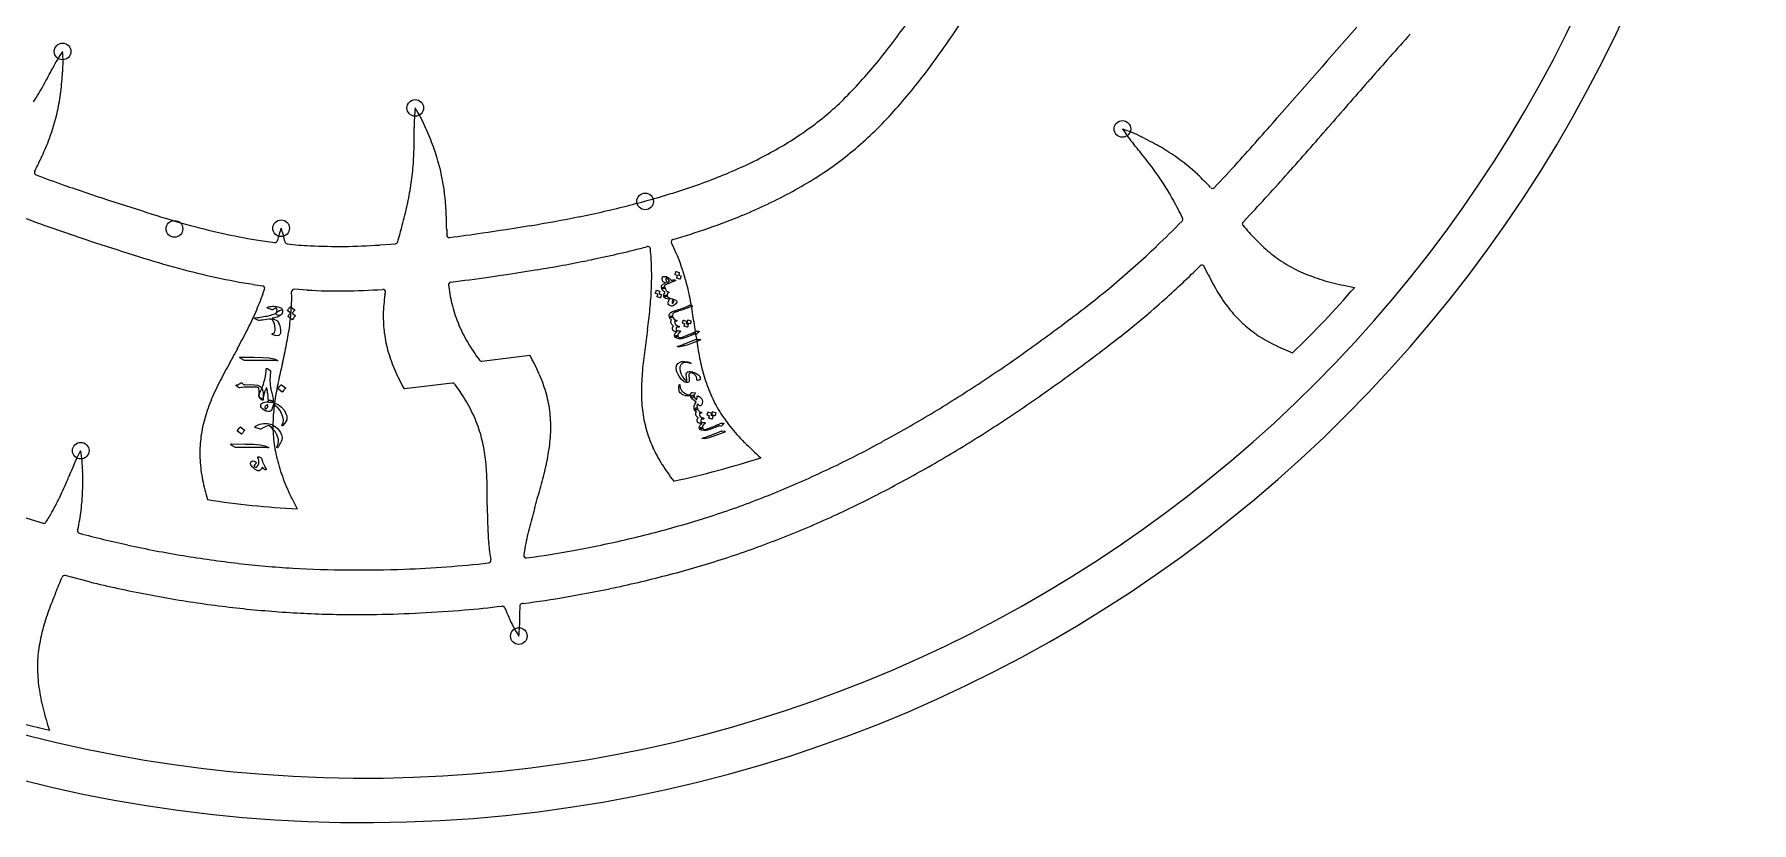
# Model space of a CAD drawing. Header units: millimetres. Extents: x -135 to 135, y -135 to 135.
# Drawn here: x -32.1 to 135, y -135 to -58.3 of the extents above; entities that cross this region are included whole.
import ezdxf

# ---------------------------------------------------------------- set-up
doc = ezdxf.new("R2010")
doc.units = ezdxf.units.MM
for name, color, linetype in [('CUT_INNER', 6, 'Continuous'), ('CUT_OUTER', 1, 'Continuous'), ('ENGRAVE', 7, 'Continuous'), ('TEXT', 5, 'Continuous')]:
    doc.layers.add(name, color=color, linetype=linetype)

msp = doc.modelspace()

# ---------------------------------------------------------------- linework, layer by layer
at = {"layer": 'CUT_INNER'}
for points in [[(86.18, -75.87), (85.51, -76.57)], [(-10.11, -78.36), (-8.72, -78.55)], [(8.02, -77.29), (8.02, -77.82)], [(1.5, -78.8), (3.03, -78.68)], [(82.13, -81.7), (81.74, -80.89)], [(-9.86, -83.54), (-9.71, -83.09)], [(-5.54, -83.19), (-6.8, -83.1)], [(2.01, -83.65), (2.05, -83.41)], [(8.2, -82.7), (8.22, -82.88)], [(95.29, -82.71), (96.37, -82.92), (96.37, -82.92)], [(11.44, -90.09), (16.1, -89.52), (16.11, -89.52)], [(8.56, -92.23), (3.9, -92.8), (3.89, -92.8)], [(9.38, -93.15), (8.8, -92.33)], [(-28.03, -99.66), (-27.6, -98.82), (-27.59, -98.82)], [(38.58, -99.49), (38.58, -99.5)], [(-7.03, -103.5), (-6.53, -104.48), (-6.53, -104.48)], [(-33.67, -105.13), (-31.26, -105.87)], [(-27.88, -106.47), (-27.89, -106.55)], [(15.62, -108.34), (15.52, -108.96)], [(-26.74, -111.57), (-29.11, -110.97)], [(15.46, -113.68), (15.35, -113.69)], [(-30.65, -125.99), (-30.65, -126)]]:
    msp.add_lwpolyline(points, dxfattribs=at)
for centre, radius, start, end in [((0, 0), 130.67, 187.7346, 65.4337), ((-41.6, 8.51), 119.36, 325.385, 328.0285), ((-2.5, -18.49), 67.51, 321.1456, 325.4422), ((2182.92, -1890.56), 2777.15, 138.69882, 138.94144), ((394.24, -321.61), 393.54, 138.0047, 138.8522), ((-18.47, -67.48), 13.23, 145.3756, 153.5623), ((-41.88, -61), 12.57, 355.6138, 4.7263), ((-2.48, -18.52), 71.8, 321.1586, 325.3997), ((-105.83, -21.77), 85.37, 330.9377, 332.196), ((15.89, -33.34), 43.86, 314.8658, 321.1787), ((-60, -47.18), 32.97, 327.557, 330.8394), ((-55.9, -60.46), 26.59, 352.5969, 356.7638), ((2199.46, -1899.16), 2790.94, 138.85069, 138.97119), ((-51.49, -61.04), 22.15, 347.6986, 352.6096), ((25.17, -42.67), 30.71, 306.4349, 314.8737), ((6.97, -25.75), 59.9, 318.3504, 320.8803), ((-49.61, -61.43), 20.23, 339.6896, 347.6326), ((18.09, -67.02), 13.23, 173.2751, 181.4618), ((-5.63, -72.25), 12.57, 23.5133, 32.6258), ((14.88, -32.4), 49.58, 314.9879, 318.0111), ((-169.18, 159.74), 343.12, 317.7918, 318.7623), ((-53.45, -59.98), 24.33, 335.2469, 339.6341), ((-80.5, -67.5), 85.37, 358.8372, 0.0955), ((-18.27, -78.33), 26.59, 20.4964, 24.6633), ((23.17, -39.58), 34.38, 298.435, 306.05), ((20.56, -37.69), 41.82, 311.0688, 314.6191), ((84.89, -60.35), 13.23, 212.7696, 220.9563), ((69.91, -79.48), 12.57, 63.0078, 72.1202), ((64.02, -92.21), 26.59, 59.9909, 64.1577), ((-327.14, 299.41), 558.31, 318.3662, 318.9717), ((-63.04, -55.6), 34.87, 332.6409, 335.3021), ((-28.11, -68.51), 32.97, 355.4565, 358.7389), ((-14.1, -76.78), 22.15, 15.5981, 20.5091), ((17.87, -29.84), 45.47, 292.4488, 298.4652), ((24.57, -41.92), 36, 306.5789, 310.6759), ((9.11, -123.43), 85.37, 38.3317, 39.59), ((66.25, -88.36), 22.15, 55.0925, 60.0035), ((-31.84, -71.74), 0.25, 153.2041, 249.1017), ((-22.4, -68.92), 27.25, 351.355, 355.3844), ((-12.26, -76.24), 20.23, 7.5891, 15.5321), ((25.22, -42.59), 35.08, 302.1576, 306.3704), ((50.18, -90.89), 32.97, 34.951, 38.2334), ((67.33, -86.77), 20.23, 47.0835, 55.0265), ((2.14, 3.54), 111.29, 316.39, 318.1021), ((-96.71, 94.56), 249.99, 317.0194, 318.3683), ((-2.19, 5.32), 82.82, 248.9531, 250.9522), ((37.84, 117.6), 202.02, 250.6135, 251.9387), ((-25.1, -68.48), 29.98, 347.5598, 351.2948), ((12.27, -16.34), 60.09, 287.7757, 292.4735), ((22.25, -37.99), 40.55, 298.5983, 302.261), ((54.73, -87.66), 27.4, 28.8333, 34.8732), ((65.23, -89.02), 23.3, 42.6975, 47.076), ((82.54, -73.05), 0.25, 223.7421, 316.4956), ((105.56, 325.42), 420.59, 251.9456, 252.5371), ((-38.61, -65.47), 43.82, 344.9111, 347.5177), ((-16.33, -76.76), 24.33, 3.1464, 7.5336), ((0.47, 25.38), 103.47, 281.4039, 284.1722), ((6.5, 1.56), 78.89, 284.1586, 287.7953), ((16.89, -27.63), 52.22, 292.466, 295.4509), ((19.65, -33.32), 45.89, 295.3945, 298.6543), ((48.61, -91.02), 34.38, 25.5527, 28.8116), ((2.3, 17.75), 100.36, 248.8359, 250.8146), ((8.28, 15.45), 95.72, 252.403, 254.7426), ((-32.17, -77.59), 40.19, 0.4362, 3.1003), ((-6.48, 59.75), 138.53, 279.3886, 281.4116), ((12.23, -16.21), 64.55, 286.0186, 292.4207), ((22.39, -20.64), 79.92, 313.1666, 315.6818), ((79.4, -76.3), 0.25, 315.4329, 26.3575), ((85.7, -76.74), 0.25, 136.4964, 221.2732), ((37.73, 117.29), 206.02, 250.6058, 251.9352), ((1.35, -9.94), 69.4, 254.7466, 257.7071), ((-1.62, -23.51), 55.51, 257.7204, 261.1991), ((-8.69, -78.3), 0.25, 262.1583, 346.4803), ((0.11, -80.28), 8.77, 159.2778, 167.3781), ((-16.26, -80.26), 8.73, 11.6598, 20.6841), ((-7.47, -78.44), 0.25, 192.7986, 264.0462), ((3.01, -78.43), 0.25, 274.5065, 344.215), ((-100.67, -48.77), 108.09, 344.037, 344.9284), ((8.27, -77.82), 0.25, 180.3223, 277.6083), ((-32.55, 231.51), 312.26, 277.5178, 278.1079), ((-16.82, 122.24), 201.86, 278.0625, 279.3899), ((30.11, -78.5), 0.25, 106.8783, 207.3438), ((106.82, -58.76), 27.99, 220.4088, 224.0667), ((99.24, -66.11), 17.44, 224.0563, 230.1857), ((105.79, 326.15), 425.69, 251.9432, 252.5358), ((8.3, 15.51), 100.11, 252.4076, 254.725), ((-3.68, -44.9), 34.01, 263.5609, 267.3333), ((-2.51, -27.25), 51.69, 266.9469, 270.604), ((-2.63, -17.59), 61.35, 270.6227, 273.8561), ((0.43, 25.57), 107.99, 281.3931, 284.1515), ((20.51, -54.16), 25.77, 284.1852, 285.8014), ((27.59, -79.2), 0.25, 5.9778, 105.062), ((9.34, -81.12), 18.6, 2.8864, 6.0253), ((0.57, -81.83), 27.4, 357.3996, 3.4395), ((18.9, -84.33), 12.39, 22.6953, 27.4686), ((11.79, -87.64), 20.23, 15.6499, 23.5929), ((12.97, -11.49), 93.05, 310.1514, 313.5442), ((96.92, -68.86), 13.84, 230.2643, 238.0538), ((1.39, -9.77), 73.9, 254.7282, 257.6753), ((-16.85, 122.47), 206.43, 278.0617, 279.3854), ((-6.51, 59.91), 143.03, 279.3846, 281.4002), ((16.63, -15.46), 91.98, 311.7652, 314.7152), ((81.52, -81), 0.25, 25.566, 134.1657), ((103.08, -71.41), 23.34, 206.1443, 210.9463), ((96.81, -69), 13.66, 238.1567, 246.2743), ((97.89, -66.48), 16.39, 246.3516, 253.44), ((-1.6, -23.4), 59.94, 257.6881, 261.1542), ((-6.47, -54.66), 28.31, 261.1558, 263.0169), ((-35.95, -74.25), 27.7, 336.4056, 340.4071), ((-9.94, -83.01), 0.25, 341.4182, 82.1583), ((-22.3, -83.93), 15.24, 356.8294, 2.1609), ((-6.82, -83.35), 0.25, 85.9542, 181.2666), ((-2.51, -27.33), 55.94, 266.8918, 270.5573), ((-2.62, -17.7), 65.57, 270.5753, 273.8613), ((1.81, -83.37), 0.25, 350.266, 93.7672), ((8.45, -82.67), 0.25, 97.6084, 186.0721), ((23.2, -80.95), 15.1, 187.3415, 194.4856), ((-38.76, 276.24), 361.75, 277.493, 278.0807), ((-6.74, -81.48), 34.72, 354.1108, 357.3699), ((7.84, -88.72), 24.33, 11.2072, 15.5944), ((4.45, -0.38), 107.04, 306.8779, 309.8026), ((96.21, -75.53), 15.33, 210.9652, 218.0796), ((28.15, -24.22), 90, 313.7013, 319.2895), ((99.96, -59.47), 23.71, 253.4708, 258.6402), ((-28.65, -83.71), 21.59, 352.2472, 357.1892), ((17.17, -85.92), 15.33, 171.4707, 178.5851), ((21.55, -81.36), 13.4, 194.5837, 202.7204), ((-35.5, -78.47), 63.64, 352.2686, 354.0771), ((-7.73, -91.78), 40.19, 8.497, 11.1611), ((20.61, -20.29), 85.73, 308.1005, 311.9268), ((93.79, -77.4), 12.27, 218.1531, 226.8715), ((-42.37, -71.41), 34.72, 333.095, 336.3541), ((-36.52, -82.61), 29.54, 348.5747, 352.1923), ((14.12, -85.83), 12.27, 178.6586, 187.3771), ((22.66, -80.86), 14.62, 202.8162, 210.5664), ((-278.47, -132.07), 313.91, 8.1262, 8.4685), ((-34.62, 50.11), 170.87, 305.3587, 307.1975), ((93.58, -77.59), 11.99, 226.9857, 235.9278), ((-68.15, -58.29), 63.64, 331.2528, 333.0613), ((-74.88, -74.81), 68.69, 346.9768, 348.538), ((13.84, -85.84), 11.99, 187.4913, 196.4333), ((26.31, -78.7), 18.86, 210.5889, 216.7652), ((966.66, -214.91), 947.77, 172.24572, 172.36781), ((78.33, -81.13), 46.51, 188.1145, 190.424), ((-40.46, 57.93), 184.96, 306.2956, 308.0362), ((94.93, -75.55), 14.44, 236.0234, 243.6276), ((98.21, -68.91), 21.84, 243.6641, 248.8657), ((818.43, -545.06), 947.77, 151.22992, 151.35201), ((16.18, -85.13), 14.44, 196.529, 204.1331), ((11.4, -89.84), 0.25, 215.2383, 276.9848), ((-2.93, -100.23), 21.84, 24.1534, 29.3549), ((75.18, -95.47), 48.32, 172.3493, 174.7214), ((53.81, -85.63), 21.58, 190.4369, 195.3926), ((-24.26, 35.51), 152.97, 303.3133, 305.3599), ((29.08, -113.85), 48.32, 151.3335, 153.7056), ((101.08, -115.56), 111.93, 166.9558, 167.9168), ((22.92, -82.09), 21.84, 204.1697, 209.3712), ((3.82, -97.19), 14.44, 16.5127, 24.1168), ((50.31, -93.18), 23.34, 174.7107, 179.5127), ((47.55, -87.34), 15.08, 195.4478, 202.5481), ((-29.17, 42.56), 165.89, 304.3543, 306.2968), ((6.68, -102.79), 23.34, 153.6949, 158.4969), ((20.27, -98.26), 29.29, 167.9155, 171.5748), ((8.59, -92.48), 0.25, 35.222, 97.0011), ((-4.22, -102.3), 16.39, 26.8408, 33.9293), ((6.16, -96.47), 11.99, 7.4749, 16.417), ((42.29, -93.1), 15.33, 179.5315, 186.6459), ((45.98, -87.97), 13.4, 202.6445, 210.7812), ((-15.63, 22.37), 137.25, 301.0456, 303.3145), ((-0.77, -99.85), 15.33, 158.5157, 165.6301), ((8.55, -96.51), 17.44, 171.6069, 177.7362), ((-1.79, -101.05), 13.66, 18.646, 26.7635), ((5.88, -96.49), 12.27, 358.6423, 7.3608), ((39.26, -93.44), 12.27, 186.7194, 195.4379), ((47.02, -87.32), 14.62, 210.877, 218.6272), ((-8.51, 10.54), 123.44, 298.5408, 301.0467), ((-19.7, 28.7), 149.11, 302.1966, 304.3554), ((-3.73, -99.07), 12.27, 165.7036, 174.4221), ((4.95, -96.35), 13.84, 177.8149, 185.6043), ((-1.97, -101.09), 13.84, 10.7536, 18.543), ((2.82, -96.4), 15.33, 351.4544, 358.5688), ((38.98, -93.49), 11.99, 195.5521, 204.4941), ((50.61, -84.43), 19.24, 218.6807, 224.8851), ((-4.01, -99.02), 11.99, 174.5363, 183.4783), ((4.77, -96.34), 13.66, 185.7073, 193.8248), ((-5.51, -101.73), 17.44, 4.5456, 10.6749), ((41.19, -92.46), 14.44, 204.5898, 212.1939), ((58.94, -76.13), 30.99, 224.8964, 228.9284), ((-2.74, -0.08), 111.36, 295.7847, 298.5418), ((-11.86, 16.24), 134.39, 299.8085, 302.1978), ((107.38, -158.26), 147.55, 156.5964, 157.3267), ((-39.97, -101), 12.57, 0.8769, 9.9893), ((-1.57, -98.85), 14.44, 183.574, 191.1781), ((7.42, -95.67), 16.39, 193.9021, 200.9906), ((-5.1, -95.2), 23.34, 346.6335, 351.4356), ((47.45, -88.5), 21.84, 212.2305, 217.432), ((10.98, -13.83), 90, 282.2677, 287.8558), ((-69.07, -84.39), 43.74, 334.6671, 337.1305), ((-53.98, -101.74), 26.59, 357.86, 2.0268), ((5.69, -97.4), 21.84, 191.2147, 196.4162), ((14.24, -93.04), 23.71, 201.0213, 206.1907), ((-17.33, -102.66), 29.29, 0.8542, 4.5135), ((-29.4, -89.43), 48.32, 344.2722, 346.6443), ((1.82, -9.53), 100.86, 292.7653, 295.7855), ((-5.43, 5.02), 121.45, 297.1764, 299.8095), ((-55.45, -90.79), 28.7, 330.7927, 334.5884), ((-49.54, -101.91), 22.15, 352.9616, 357.8726), ((-1.57, -14.62), 90, 261.2519, 266.84), ((-99.96, -103.89), 111.93, 359.8945, 0.8555), ((-895.26, 154.09), 947.77, 344.16861, 344.2907), ((5.31, -17.83), 91.86, 289.4739, 292.7656), ((-0.28, -5.01), 110.18, 294.2863, 297.1773), ((-44.91, -96.88), 16.53, 327.484, 331.3988), ((-47.47, -102.15), 20.07, 347.5698, 352.9169), ((80.66, -104.2), 68.69, 179.9155, 181.4767), ((77.79, -121.81), 63.64, 164.1915, 166), ((5.67, -18.54), 91.07, 286.0898, 289.4078), ((-31.19, -105.63), 0.25, 253.0152, 327.7206), ((-27.65, -106.61), 0.25, 166.2791, 255.7163), ((-1.48, -8), 102.27, 255.135, 257.8527), ((41.53, -105.19), 29.54, 181.5133, 185.131), ((49.73, -114.79), 34.72, 166.0337, 169.2928), ((1.86, -5.65), 104.51, 283.1887, 286.1355), ((3.72, -13.89), 100.44, 291.1274, 294.2868), ((0.84, 1.86), 112.41, 257.7552, 260.5474), ((30.86, -106.19), 18.83, 185.0048, 189.9419), ((2.61, -12.91), 97.24, 277.7925, 280.5175), ((0.3, 0.98), 111.32, 280.3835, 283.1935), ((6.68, -21.53), 92.24, 287.6992, 291.1265), ((-0.19, -4.41), 106.05, 260.5427, 263.4615), ((-0.97, -11.1), 99.32, 263.4685, 266.5414), ((-0.58, -4.35), 106.07, 266.5483, 269.4659), ((-0.64, 5.71), 116.14, 272.2474, 276.2948), ((12.07, -109.48), 0.25, 275.6353, 8.8992), ((15.76, -109), 0.25, 170.3407, 278.3386), ((2.95, -9.59), 104.75, 284.6198, 287.6548), ((-284.61, -6.75), 275.72, 337.4171, 337.7594), ((-29.17, -111.21), 0.25, 75.7164, 157.6859), ((1.31, 4.12), 119.04, 256.3753, 259.124), ((-0.51, 2), 112.42, 269.4612, 272.2528), ((0.97, -2.03), 112.56, 281.7555, 284.6247), ((12.91, -130.5), 46.51, 157.4173, 159.7268), ((0.34, -0.95), 113.88, 259.1197, 261.9664), ((-0.41, 4.7), 119.44, 277.639, 281.7459), ((-10.47, -121.85), 21.58, 159.7397, 164.6954), ((-0.68, -8.27), 106.49, 261.9616, 264.9629), ((-0.77, -8.34), 106.41, 265.0036, 268.0087), ((-0.5, -0.94), 113.82, 268.004, 270.8535), ((-0.58, 4.78), 119.53, 270.852, 274.9644), ((3.39, -34.95), 79.61, 274.5902, 277.2231), ((13.43, -114.18), 0.25, 21.5225, 96.9848), ((27.92, -108.52), 15.3, 201.3265, 205.4158), ((25.62, -110.08), 12.57, 203.497, 212.6095), ((1.9, -115.3), 13.23, 353.2588, 1.4455), ((61.96, -114.69), 46.84, 179.0802, 180.3385), ((15.38, -113.94), 0.25, 96.987, 179.135), ((-16.73, -120.13), 15.08, 164.7506, 171.8509), ((-18.4, -119.86), 13.4, 171.9473, 180.084), ((-17.18, -119.84), 14.62, 180.1798, 187.9299), ((-12.6, -119.18), 19.24, 187.9834, 194.1879), ((-10.64, -38.25), 90, 251.5704, 257.1586), ((-1.21, -116.3), 30.99, 194.1991, 198.2312)]:
    msp.add_arc(centre, radius, start, end, dxfattribs=at)
at = {"layer": 'CUT_OUTER'}
msp.add_arc((0, 0), 135, 187.7347, 79.805, dxfattribs=at)
at = {"layer": 'ENGRAVE'}
for centre in [(-29.35, -59.97), (4.96, -65.47), (73.77, -67.51), (27.33, -74.56), (-18.47, -77.23), (-8.09, -77.17), (-27.59, -98.81), (15.04, -116.85)]:
    msp.add_circle(centre, 0.81, dxfattribs=at)
at = {"layer": 'TEXT'}
for points in [[(30.28, -82.22), (30.3, -82.23), (30.31, -82.25), (30.3, -82.26), (30.27, -82.28), (30.25, -82.29), (30.22, -82.3), (30.18, -82.31), (30.14, -82.33), (30.09, -82.35), (30.03, -82.38), (29.97, -82.4), (29.89, -82.43), (29.82, -82.46), (29.75, -82.49), (29.69, -82.51), (29.64, -82.53), (29.6, -82.55), (29.57, -82.57), (29.54, -82.58), (29.52, -82.58), (29.41, -82.63), (29.32, -82.68), (29.26, -82.73), (29.23, -82.78), (29.22, -82.81), (29.22, -82.85), (29.23, -82.89), (29.24, -82.93), (29.24, -82.96), (29.24, -82.98), (29.22, -83), (29.19, -83.02), (29.16, -83.03), (29.12, -83.04), (29.08, -83.05), (29.04, -83.05), (29.01, -83.04), (28.98, -83.04), (28.96, -83.03), (28.95, -83.01), (28.92, -82.93), (28.92, -82.85), (28.93, -82.78), (28.97, -82.72), (29.02, -82.66), (29.1, -82.6), (29.2, -82.54), (29.32, -82.49), (29.23, -82.46), (29.16, -82.43), (29.1, -82.39), (29.06, -82.35), (29.04, -82.32), (29.02, -82.27), (29.01, -82.22), (29, -82.15), (29, -82.09), (29, -82.03), (29.01, -81.98), (29.02, -81.94), (29.04, -81.91), (29.06, -81.88), (29.09, -81.86), (29.12, -81.86), (29.16, -81.85), (29.21, -81.86), (29.26, -81.86), (29.32, -81.87), (29.37, -81.88), (29.42, -81.9), (29.46, -81.91), (29.48, -81.92), (29.59, -81.99), (29.69, -82.07), (29.79, -82.16), (29.89, -82.25), (29.95, -82.23), (30, -82.21), (30.05, -82.2), (30.08, -82.19), (30.12, -82.18), (30.14, -82.18), (30.17, -82.18), (30.2, -82.19)], [(30.8, -81.8), (30.8, -81.8), (30.8, -81.81), (30.81, -81.82), (30.81, -81.83), (30.81, -81.86), (30.8, -81.9), (30.79, -81.93), (30.79, -81.96), (30.78, -82), (30.77, -82.03), (30.75, -82.06), (30.74, -82.09), (30.73, -82.1), (30.73, -82.11), (30.72, -82.11), (30.71, -82.11), (30.42, -82.02), (30.41, -82.01), (30.41, -82.01), (30.41, -82), (30.42, -81.98), (30.42, -81.97), (30.42, -81.96), (30.43, -81.94), (30.44, -81.92), (30.45, -81.89), (30.46, -81.85), (30.47, -81.81), (30.48, -81.77), (30.25, -81.69), (30.25, -81.69), (30.24, -81.68), (30.24, -81.67), (30.25, -81.66), (30.25, -81.65), (30.26, -81.63), (30.26, -81.61), (30.27, -81.58), (30.29, -81.54), (30.3, -81.5), (30.31, -81.45), (30.33, -81.39), (30.33, -81.38), (30.34, -81.38), (30.34, -81.38), (30.35, -81.38), (30.63, -81.48), (30.64, -81.48), (30.64, -81.49), (30.64, -81.49), (30.64, -81.5), (30.64, -81.53), (30.64, -81.56), (30.64, -81.59), (30.63, -81.62), (30.62, -81.65), (30.61, -81.68), (30.6, -81.7), (30.59, -81.73)], [(28.89, -83.62), (28.89, -83.62), (28.89, -83.63), (28.9, -83.64), (28.9, -83.64), (28.9, -83.68), (28.89, -83.72), (28.88, -83.75), (28.88, -83.78), (28.87, -83.82), (28.86, -83.85), (28.84, -83.88), (28.83, -83.91), (28.82, -83.92), (28.81, -83.92), (28.81, -83.93), (28.8, -83.93), (28.51, -83.83), (28.5, -83.83), (28.5, -83.82), (28.5, -83.82), (28.5, -83.8), (28.51, -83.79), (28.51, -83.78), (28.52, -83.76), (28.53, -83.74), (28.54, -83.71), (28.55, -83.67), (28.56, -83.63), (28.57, -83.59), (28.34, -83.51), (28.33, -83.51), (28.33, -83.5), (28.33, -83.49), (28.34, -83.48), (28.34, -83.47), (28.35, -83.45), (28.35, -83.43), (28.36, -83.4), (28.38, -83.36), (28.39, -83.32), (28.4, -83.27), (28.42, -83.21), (28.42, -83.2), (28.43, -83.2), (28.43, -83.2), (28.44, -83.2), (28.72, -83.3), (28.73, -83.3), (28.73, -83.31), (28.73, -83.31), (28.73, -83.32), (28.73, -83.35), (28.73, -83.38), (28.73, -83.41), (28.72, -83.44), (28.71, -83.47), (28.7, -83.5), (28.69, -83.52), (28.68, -83.55)], [(29.46, -83.73), (29.46, -83.76), (29.45, -83.78), (29.45, -83.8), (29.44, -83.81), (29.42, -83.81), (29.41, -83.82), (29.38, -83.82), (29.36, -83.83), (29.28, -83.84), (29.22, -83.84), (29.18, -83.83), (29.16, -83.81), (29.15, -83.72), (29.16, -83.62), (29.2, -83.52), (29.27, -83.4), (29.16, -83.34), (29.08, -83.26), (29, -83.15), (28.95, -83.01), (28.95, -83), (28.95, -82.98), (28.96, -82.97), (28.98, -82.96), (29.12, -82.89), (29.13, -82.89), (29.15, -82.88), (29.17, -82.88), (29.19, -82.89), (29.21, -82.89), (29.22, -82.9), (29.23, -82.92), (29.24, -82.93), (29.31, -83.09), (29.39, -83.22), (29.48, -83.31), (29.59, -83.36), (29.6, -83.37), (29.61, -83.37), (29.62, -83.39), (29.63, -83.4), (29.63, -83.41), (29.63, -83.42), (29.62, -83.43), (29.61, -83.44), (29.59, -83.44), (29.58, -83.44), (29.58, -83.45), (29.57, -83.45), (29.52, -83.53), (29.48, -83.6), (29.46, -83.67), (29.46, -83.73)], [(29.69, -82.33), (29.62, -82.22), (29.54, -82.13), (29.46, -82.07), (29.37, -82.02), (29.36, -82.02), (29.35, -82.02), (29.35, -82.03), (29.34, -82.04), (29.34, -82.08), (29.34, -82.12), (29.34, -82.16), (29.35, -82.2), (29.36, -82.25), (29.37, -82.3), (29.39, -82.35), (29.42, -82.4), (29.42, -82.41), (29.43, -82.41), (29.44, -82.42), (29.45, -82.43), (29.48, -82.42), (29.51, -82.41), (29.53, -82.4), (29.56, -82.39), (29.59, -82.37), (29.63, -82.36), (29.66, -82.35), (29.69, -82.33)], [(-10.55, -85.88), (-10.4, -85.86), (-10.26, -85.84), (-10.11, -85.82), (-9.96, -85.8), (-9.81, -85.77), (-9.65, -85.74), (-9.49, -85.71), (-9.32, -85.68), (-9.02, -85.61), (-8.8, -85.54), (-8.65, -85.48), (-8.56, -85.41), (-8.51, -85.35), (-8.45, -85.29), (-8.36, -85.24), (-8.26, -85.18), (-8.13, -85.13), (-8.04, -85.12), (-7.98, -85.16), (-7.96, -85.23), (-8, -85.47), (-8.18, -85.66), (-8.49, -85.81), (-8.93, -85.92), (-8.94, -85.92), (-8.94, -85.93), (-8.95, -85.93), (-8.95, -85.94), (-8.95, -85.95), (-8.94, -85.95), (-8.94, -85.96), (-8.93, -85.96), (-8.87, -85.99), (-8.8, -86.01), (-8.72, -86.04), (-8.64, -86.07), (-8.57, -86.11), (-8.51, -86.14), (-8.46, -86.18), (-8.43, -86.21), (-8.34, -86.34), (-8.27, -86.49), (-8.21, -86.66), (-8.17, -86.86), (-8.14, -87.07), (-8.14, -87.24), (-8.16, -87.39), (-8.21, -87.51), (-8.3, -87.6), (-8.46, -87.63), (-8.68, -87.6), (-8.95, -87.5), (-8.96, -87.5), (-8.96, -87.49), (-8.97, -87.48), (-8.97, -87.46), (-8.96, -87.45), (-8.96, -87.44), (-8.95, -87.43), (-8.94, -87.42), (-8.87, -87.41), (-8.82, -87.38), (-8.78, -87.36), (-8.75, -87.33), (-8.7, -87.23), (-8.67, -87.09), (-8.68, -86.91), (-8.7, -86.69), (-8.75, -86.45), (-8.82, -86.26), (-8.9, -86.12), (-8.99, -86.04), (-9.09, -86.01), (-9.27, -86.02), (-9.52, -86.04), (-9.86, -86.1), (-10.03, -86.12), (-10.17, -86.13), (-10.27, -86.13), (-10.35, -86.11), (-10.62, -85.98), (-10.65, -85.97), (-10.67, -85.95), (-10.68, -85.94), (-10.69, -85.93), (-10.68, -85.91), (-10.65, -85.9), (-10.61, -85.89), (-10.55, -85.88)], [(-8.72, -84.98), (-8.77, -85.01), (-8.82, -85.03), (-8.86, -85.06), (-8.9, -85.08), (-8.92, -85.1), (-8.95, -85.11), (-8.99, -85.1), (-9.03, -85.09), (-9.42, -84.94), (-9.45, -84.92), (-9.46, -84.9), (-9.44, -84.88), (-9.4, -84.85), (-9.31, -84.82), (-9.2, -84.79), (-9.07, -84.77), (-8.93, -84.76), (-8.8, -84.76), (-8.66, -84.77), (-8.54, -84.78), (-8.41, -84.81), (-8.3, -84.84), (-8.21, -84.87), (-8.13, -84.91), (-8.07, -84.96), (-8.02, -85.01), (-7.99, -85.07), (-7.97, -85.16), (-7.96, -85.25), (-7.96, -85.35), (-7.99, -85.44), (-8.03, -85.52), (-8.09, -85.59), (-8.17, -85.65), (-8.25, -85.67), (-8.34, -85.66), (-8.44, -85.63), (-8.51, -85.58), (-8.56, -85.53), (-8.57, -85.47), (-8.56, -85.41), (-8.51, -85.26), (-8.49, -85.14), (-8.51, -85.03), (-8.56, -84.93), (-8.57, -84.93), (-8.61, -84.94), (-8.65, -84.95), (-8.72, -84.98)], [(-7.45, -85.21), (-7.46, -85.2), (-7.46, -85.19), (-7.46, -85.18), (-7.46, -85.17), (-7.43, -85.12), (-7.41, -85.07), (-7.38, -85.02), (-7.35, -84.98), (-7.32, -84.93), (-7.28, -84.89), (-7.24, -84.85), (-7.2, -84.81), (-7.19, -84.8), (-7.18, -84.8), (-7.17, -84.8), (-7.15, -84.81), (-6.78, -85.11), (-6.77, -85.12), (-6.77, -85.13), (-6.78, -85.14), (-6.79, -85.16), (-6.8, -85.17), (-6.82, -85.18), (-6.84, -85.21), (-6.86, -85.24), (-6.89, -85.28), (-6.93, -85.32), (-6.96, -85.38), (-7.01, -85.44), (-6.72, -85.67), (-6.71, -85.68), (-6.71, -85.7), (-6.71, -85.71), (-6.73, -85.73), (-6.74, -85.74), (-6.76, -85.76), (-6.78, -85.79), (-6.81, -85.83), (-6.85, -85.88), (-6.89, -85.93), (-6.94, -86), (-7, -86.07), (-7.01, -86.08), (-7.02, -86.08), (-7.03, -86.08), (-7.03, -86.08), (-7.39, -85.77), (-7.4, -85.77), (-7.4, -85.76), (-7.4, -85.75), (-7.4, -85.73), (-7.38, -85.69), (-7.36, -85.65), (-7.34, -85.61), (-7.31, -85.57), (-7.28, -85.53), (-7.25, -85.5), (-7.22, -85.46), (-7.19, -85.43)], [(30.41, -84.3), (30.4, -84.41), (30.32, -84.52), (30.17, -84.64), (29.95, -84.75), (29.93, -84.76), (29.92, -84.76), (29.9, -84.76), (29.89, -84.75), (29.62, -84.63), (29.6, -84.63), (29.59, -84.61), (29.58, -84.6), (29.58, -84.58), (29.58, -84.44), (29.61, -84.31), (29.64, -84.19), (29.69, -84.07), (29.48, -84.04), (29.32, -83.99), (29.22, -83.91), (29.16, -83.81), (29.16, -83.8), (29.17, -83.78), (29.19, -83.77), (29.22, -83.75), (29.29, -83.71), (29.34, -83.68), (29.39, -83.68), (29.43, -83.69), (29.44, -83.69), (29.45, -83.71), (29.45, -83.72), (29.46, -83.73), (29.49, -83.8), (29.54, -83.87), (29.62, -83.92), (29.72, -83.97), (29.77, -83.99), (29.86, -84.02), (29.98, -84.05), (30.14, -84.09), (30.24, -84.12), (30.32, -84.17), (30.38, -84.23), (30.41, -84.3)], [(31.94, -84.71), (31.95, -84.71), (31.96, -84.71), (31.96, -84.72), (31.96, -84.72), (31.96, -84.73), (31.95, -84.74), (31.93, -84.76), (31.9, -84.77), (31.66, -84.86), (31.44, -84.95), (31.24, -85.02), (31.05, -85.08), (30.89, -85.13), (30.75, -85.18), (30.62, -85.22), (30.51, -85.26), (30.42, -85.29), (30.34, -85.31), (30.28, -85.33), (30.24, -85.35), (30.11, -85.41), (30.03, -85.5), (29.99, -85.62), (30, -85.76), (30, -85.8), (29.99, -85.83), (29.95, -85.85), (29.9, -85.86), (29.82, -85.87), (29.76, -85.87), (29.72, -85.86), (29.71, -85.84), (29.68, -85.64), (29.72, -85.48), (29.82, -85.36), (29.98, -85.27), (30.07, -85.25), (30.15, -85.22), (30.23, -85.19), (30.32, -85.16), (30.4, -85.14), (30.48, -85.11), (30.57, -85.08), (30.65, -85.06), (30.81, -85.01), (30.96, -84.96), (31.08, -84.91), (31.19, -84.87), (31.3, -84.82), (31.41, -84.77), (31.53, -84.72), (31.65, -84.66), (31.68, -84.65), (31.7, -84.64), (31.72, -84.64), (31.74, -84.65)], [(30.03, -84.15), (29.99, -84.22), (29.97, -84.3), (29.96, -84.39), (29.95, -84.48), (30.02, -84.46), (30.07, -84.43), (30.1, -84.39), (30.12, -84.34), (30.12, -84.28), (30.1, -84.23), (30.07, -84.19), (30.03, -84.15)], [(30.35, -86.12), (30.37, -86.12), (30.39, -86.13), (30.4, -86.14), (30.41, -86.15), (30.42, -86.16), (30.42, -86.18), (30.42, -86.19), (30.41, -86.2), (30.4, -86.21), (30.38, -86.22), (30.36, -86.22), (30.33, -86.22), (30.32, -86.21), (30.31, -86.21), (30.29, -86.21), (30.28, -86.21), (30.26, -86.2), (30.25, -86.2), (30.23, -86.2), (30.22, -86.19), (30.22, -86.39), (30.28, -86.54), (30.4, -86.64), (30.58, -86.69), (30.6, -86.7), (30.62, -86.7), (30.63, -86.71), (30.64, -86.72), (30.65, -86.73), (30.65, -86.74), (30.65, -86.76), (30.64, -86.77), (30.63, -86.78), (30.62, -86.79), (30.6, -86.79), (30.58, -86.79), (30.52, -86.79), (30.48, -86.79), (30.44, -86.79), (30.42, -86.8), (30.39, -86.82), (30.36, -86.85), (30.35, -86.89), (30.35, -86.95), (30.36, -87), (30.37, -87.05), (30.4, -87.08), (30.43, -87.11), (30.47, -87.12), (30.54, -87.14), (30.62, -87.14), (30.72, -87.14), (30.74, -87.14), (30.75, -87.15), (30.75, -87.16), (30.76, -87.17), (30.76, -87.19), (30.76, -87.2), (30.76, -87.22), (30.75, -87.23), (30.63, -87.33), (30.55, -87.43), (30.51, -87.53), (30.51, -87.63), (30.5, -87.65), (30.49, -87.67), (30.46, -87.69), (30.43, -87.71), (30.39, -87.73), (30.35, -87.74), (30.32, -87.74), (30.29, -87.74), (30.26, -87.74), (30.23, -87.73), (30.22, -87.72), (30.21, -87.71), (30.2, -87.58), (30.23, -87.45), (30.31, -87.34), (30.43, -87.23), (30.44, -87.22), (30.44, -87.22), (30.43, -87.21), (30.42, -87.21), (30.32, -87.21), (30.24, -87.2), (30.17, -87.19), (30.12, -87.17), (30.08, -87.15), (30.05, -87.13), (30.03, -87.1), (30.01, -87.06), (29.99, -86.95), (30, -86.85), (30.03, -86.75), (30.09, -86.67), (30.01, -86.62), (29.94, -86.55), (29.89, -86.48), (29.86, -86.39), (29.84, -86.3), (29.84, -86.22), (29.87, -86.15), (29.91, -86.08), (29.84, -86.03), (29.78, -85.97), (29.73, -85.91), (29.71, -85.84), (29.71, -85.81), (29.75, -85.78), (29.81, -85.74), (29.91, -85.71), (29.94, -85.7), (29.96, -85.71), (29.99, -85.73), (30, -85.76), (30.07, -85.9), (30.15, -86.01), (30.24, -86.08), (30.35, -86.12)], [(31.5, -86.49), (31.51, -86.49), (31.51, -86.5), (31.51, -86.5), (31.51, -86.51), (31.51, -86.55), (31.51, -86.58), (31.5, -86.62), (31.49, -86.65), (31.48, -86.68), (31.47, -86.72), (31.46, -86.75), (31.44, -86.78), (31.44, -86.79), (31.43, -86.79), (31.42, -86.79), (31.41, -86.79), (31.12, -86.7), (31.12, -86.7), (31.12, -86.69), (31.12, -86.68), (31.12, -86.67), (31.12, -86.66), (31.13, -86.65), (31.13, -86.63), (31.14, -86.61), (31.15, -86.59), (31.16, -86.55), (31.17, -86.52), (31.18, -86.48), (30.96, -86.41), (30.96, -86.41), (30.96, -86.4), (30.96, -86.39), (30.96, -86.38), (30.97, -86.37), (30.97, -86.35), (30.98, -86.33), (30.99, -86.3), (31, -86.26), (31.01, -86.22), (31.03, -86.17), (31.04, -86.11), (31.05, -86.11), (31.05, -86.1), (31.06, -86.1), (31.06, -86.1), (31.34, -86.2), (31.35, -86.2), (31.35, -86.21), (31.35, -86.22), (31.36, -86.22), (31.35, -86.25), (31.35, -86.27), (31.35, -86.3), (31.34, -86.33), (31.34, -86.35), (31.33, -86.37), (31.32, -86.4), (31.31, -86.42)], [(31.78, -86.17), (31.79, -86.17), (31.79, -86.18), (31.79, -86.19), (31.79, -86.19), (31.79, -86.23), (31.79, -86.26), (31.78, -86.3), (31.77, -86.33), (31.76, -86.37), (31.75, -86.4), (31.74, -86.43), (31.72, -86.46), (31.72, -86.47), (31.71, -86.48), (31.7, -86.48), (31.7, -86.48), (31.4, -86.39), (31.4, -86.38), (31.39, -86.38), (31.4, -86.37), (31.4, -86.35), (31.41, -86.34), (31.41, -86.33), (31.42, -86.3), (31.43, -86.27), (31.44, -86.24), (31.45, -86.19), (31.47, -86.14), (31.48, -86.08), (31.49, -86.08), (31.49, -86.07), (31.5, -86.07), (31.5, -86.07)], [(32.39, -87.17), (32.45, -87.18), (32.5, -87.19), (32.53, -87.19), (32.55, -87.19), (32.57, -87.2), (32.58, -87.2), (32.59, -87.21), (32.59, -87.22), (32.59, -87.23), (32.59, -87.24), (32.58, -87.25), (32.57, -87.26), (32.51, -87.31), (32.45, -87.36), (32.4, -87.41), (32.37, -87.47), (32.35, -87.49), (32.34, -87.49), (32.32, -87.49), (32.29, -87.49), (32.17, -87.44), (32.12, -87.46), (32.08, -87.48), (32.04, -87.49), (32, -87.51), (31.96, -87.53), (31.92, -87.54), (31.88, -87.56), (31.84, -87.57), (31.48, -87.72), (31.2, -87.82), (31, -87.89), (30.87, -87.92), (30.62, -87.92), (30.43, -87.88), (30.29, -87.81), (30.21, -87.7), (30.21, -87.7), (30.21, -87.7), (30.21, -87.7), (30.21, -87.69), (30.22, -87.67), (30.26, -87.64), (30.32, -87.62), (30.41, -87.6), (30.45, -87.59), (30.47, -87.59), (30.49, -87.61), (30.5, -87.63), (30.54, -87.7), (30.59, -87.77), (30.65, -87.81), (30.72, -87.84), (30.79, -87.81), (30.86, -87.79), (30.95, -87.76), (31.04, -87.72), (31.15, -87.68), (31.26, -87.64), (31.38, -87.59), (31.5, -87.54), (31.63, -87.49), (31.74, -87.44), (31.84, -87.4), (31.93, -87.36), (32, -87.33), (32.07, -87.3), (32.11, -87.28), (32.15, -87.27), (32.33, -87.19), (32.35, -87.18), (32.36, -87.18), (32.38, -87.17), (32.39, -87.17)], [(32.64, -87.98), (32.71, -87.99), (32.74, -88.01), (32.73, -88.04), (32.67, -88.07), (31.89, -88.36), (31.41, -88.54), (31.02, -88.65), (30.71, -88.71), (30.5, -88.7), (30.48, -88.69), (30.47, -88.69), (30.47, -88.68), (30.47, -88.67), (30.48, -88.66), (30.49, -88.65), (30.51, -88.65), (30.52, -88.64), (30.67, -88.6), (30.82, -88.56), (30.97, -88.5), (31.13, -88.43), (31.18, -88.42), (31.29, -88.37), (31.48, -88.3), (31.74, -88.2), (32.31, -87.97), (32.34, -87.96), (32.37, -87.95), (32.4, -87.95), (32.43, -87.95)], [(-12.01, -89.85), (-12.11, -89.79), (-12.14, -89.74), (-12.11, -89.71), (-12.01, -89.7), (-10.7, -89.72), (-9.89, -89.73), (-9.25, -89.78), (-8.77, -89.87), (-8.47, -90), (-8.44, -90.02), (-8.43, -90.04), (-8.43, -90.05), (-8.44, -90.06), (-8.46, -90.07), (-8.48, -90.07), (-8.51, -90.07), (-8.53, -90.07), (-8.77, -90.05), (-9.01, -90.03), (-9.27, -90.03), (-9.55, -90.03), (-9.62, -90.03), (-9.81, -90.03), (-10.13, -90.03), (-10.57, -90.04), (-11.54, -90.05), (-11.59, -90.05), (-11.64, -90.04), (-11.68, -90.03), (-11.72, -90.01)], [(32.35, -91.9), (32.36, -91.78), (32.33, -91.66), (32.26, -91.54), (32.15, -91.42), (32.07, -91.34), (31.97, -91.29), (31.87, -91.25), (31.75, -91.23), (31.73, -91.23), (31.71, -91.24), (31.69, -91.25), (31.67, -91.26), (31.61, -91.33), (31.58, -91.43), (31.58, -91.57), (31.61, -91.73), (31.63, -91.89), (31.63, -92.01), (31.61, -92.09), (31.56, -92.14), (31.44, -92.17), (31.32, -92.18), (31.22, -92.15), (31.12, -92.1), (30.88, -91.9), (30.69, -91.67), (30.54, -91.41), (30.42, -91.13), (30.36, -90.81), (30.39, -90.54), (30.52, -90.34), (30.74, -90.19), (30.87, -90.15), (31.02, -90.13), (31.19, -90.13), (31.38, -90.16), (31.43, -90.17), (31.48, -90.18), (31.53, -90.19), (31.58, -90.21), (31.63, -90.22), (31.68, -90.24), (31.72, -90.25), (31.77, -90.27), (31.79, -90.29), (31.8, -90.3), (31.8, -90.31), (31.79, -90.32), (31.77, -90.33), (31.76, -90.34), (31.74, -90.34), (31.73, -90.34), (31.47, -90.26), (31.26, -90.23), (31.07, -90.26), (30.93, -90.33), (30.79, -90.47), (30.72, -90.64), (30.7, -90.84), (30.74, -91.08), (30.85, -91.37), (30.98, -91.62), (31.14, -91.83), (31.34, -92.01), (31.35, -92.01), (31.36, -92.02), (31.37, -92.01), (31.38, -92), (31.39, -91.95), (31.39, -91.86), (31.37, -91.75), (31.35, -91.61), (31.33, -91.46), (31.33, -91.34), (31.36, -91.25), (31.41, -91.19), (31.48, -91.15), (31.56, -91.13), (31.65, -91.11), (31.74, -91.11), (31.93, -91.14), (32.11, -91.2), (32.29, -91.29), (32.46, -91.41), (32.51, -91.45), (32.54, -91.48), (32.58, -91.51), (32.61, -91.55), (32.63, -91.58), (32.65, -91.61), (32.67, -91.64), (32.68, -91.68), (32.7, -91.8), (32.67, -91.89), (32.58, -91.95), (32.43, -91.97), (32.39, -91.96), (32.36, -91.95), (32.35, -91.93), (32.35, -91.9)], [(-10.09, -93.02), (-10.03, -92.9), (-9.97, -92.77), (-9.91, -92.64), (-9.86, -92.5), (-9.81, -92.35), (-9.77, -92.2), (-9.73, -92.05), (-9.69, -91.89), (-9.62, -91.59), (-9.57, -91.31), (-9.54, -91.08), (-9.53, -90.87), (-9.53, -90.85), (-9.52, -90.83), (-9.51, -90.82), (-9.49, -90.81), (-9.47, -90.81), (-9.45, -90.81), (-9.43, -90.81), (-9.41, -90.82), (-9.15, -91.01), (-9.13, -91.03), (-9.12, -91.05), (-9.11, -91.08), (-9.12, -91.11), (-9.17, -91.53), (-9.18, -91.94), (-9.16, -92.33), (-9.11, -92.71), (-9.11, -92.73), (-9.1, -92.77), (-9.09, -92.82), (-9.07, -92.89), (-9.05, -92.97), (-9.03, -93.07), (-9, -93.18), (-8.97, -93.31), (-8.91, -93.56), (-8.87, -93.76), (-8.85, -93.92), (-8.85, -94.05), (-8.87, -94.08), (-8.9, -94.1), (-8.96, -94.12), (-9.04, -94.13), (-9.17, -94.13), (-9.26, -94.11), (-9.32, -94.06), (-9.33, -93.99), (-9.33, -93.89), (-9.34, -93.73), (-9.36, -93.53), (-9.4, -93.29), (-9.41, -93.17), (-9.43, -93.06), (-9.44, -92.97), (-9.45, -92.89), (-9.46, -92.83), (-9.47, -92.78), (-9.48, -92.75), (-9.48, -92.74), (-9.48, -92.73), (-9.48, -92.73), (-9.48, -92.73), (-9.49, -92.72), (-9.49, -92.72), (-9.49, -92.72), (-9.49, -92.71), (-9.49, -92.71), (-9.49, -92.69), (-9.5, -92.69), (-9.51, -92.69), (-9.52, -92.7), (-9.55, -92.76), (-9.59, -92.82), (-9.62, -92.89), (-9.64, -92.95), (-9.67, -93.02), (-9.7, -93.1), (-9.72, -93.18), (-9.74, -93.26), (-9.76, -93.34), (-9.78, -93.42), (-9.8, -93.5), (-9.81, -93.58), (-9.83, -93.65), (-9.83, -93.73), (-9.84, -93.8), (-9.84, -93.87), (-9.85, -93.89), (-9.86, -93.9), (-9.87, -93.91), (-9.89, -93.91), (-9.91, -93.89), (-9.94, -93.88), (-9.97, -93.86), (-9.99, -93.85), (-10.02, -93.83), (-10.04, -93.81), (-10.07, -93.78), (-10.1, -93.76), (-10.15, -93.71), (-10.18, -93.66), (-10.21, -93.61), (-10.22, -93.56), (-10.22, -93.45), (-10.2, -93.32), (-10.16, -93.18), (-10.09, -93.02)], [(-10.44, -92.63), (-10.59, -92.63), (-10.75, -92.63), (-10.92, -92.63), (-11.1, -92.63), (-11.29, -92.63), (-11.49, -92.63), (-11.69, -92.64), (-11.91, -92.65), (-12.13, -92.69), (-12.16, -92.69), (-12.19, -92.68), (-12.21, -92.67), (-12.24, -92.66), (-12.25, -92.65), (-12.26, -92.64), (-12.28, -92.62), (-12.31, -92.6), (-12.33, -92.58), (-12.37, -92.56), (-12.4, -92.53), (-12.44, -92.5), (-12.45, -92.49), (-12.46, -92.48), (-12.47, -92.46), (-12.47, -92.45), (-12.46, -92.44), (-12.46, -92.43), (-12.44, -92.42), (-12.42, -92.42), (-12.31, -92.39), (-12.21, -92.35), (-12.1, -92.29), (-12, -92.22), (-11.97, -92.21), (-11.94, -92.2), (-11.92, -92.21), (-11.89, -92.23), (-11.75, -92.36), (-11.73, -92.37), (-11.71, -92.38), (-11.68, -92.38), (-11.64, -92.39), (-11.11, -92.38), (-10.69, -92.4), (-10.38, -92.45), (-10.17, -92.52), (-10.01, -92.66), (-9.9, -92.88), (-9.84, -93.19), (-9.84, -93.58), (-9.86, -93.73), (-9.91, -93.79), (-9.99, -93.78), (-10.11, -93.69), (-10.12, -93.68), (-10.13, -93.67), (-10.15, -93.65), (-10.16, -93.64), (-10.17, -93.62), (-10.19, -93.61), (-10.2, -93.6), (-10.21, -93.59), (-10.24, -93.56), (-10.25, -93.52), (-10.26, -93.49), (-10.26, -93.44), (-10.24, -93.25), (-10.24, -93.08), (-10.24, -92.93), (-10.25, -92.81), (-10.27, -92.74), (-10.31, -92.68), (-10.36, -92.65), (-10.44, -92.63)], [(-8.36, -92.82), (-8.37, -92.81), (-8.37, -92.8), (-8.37, -92.79), (-8.37, -92.78), (-8.31, -92.68), (-8.25, -92.58), (-8.18, -92.5), (-8.1, -92.42), (-8.09, -92.41), (-8.08, -92.41), (-8.07, -92.41), (-8.06, -92.42), (-7.68, -92.71), (-7.67, -92.72), (-7.67, -92.73), (-7.68, -92.75), (-7.69, -92.76), (-7.71, -92.78), (-7.72, -92.8), (-7.75, -92.83), (-7.78, -92.87), (-7.82, -92.92), (-7.86, -92.97), (-7.91, -93.04), (-7.97, -93.11), (-7.97, -93.12), (-7.98, -93.13), (-7.99, -93.13), (-8, -93.12)], [(31.89, -93.16), (32.18, -93.19), (32.21, -93.19), (32.22, -93.2), (32.22, -93.21), (32.22, -93.23), (32.18, -93.27), (32.15, -93.3), (32.12, -93.34), (32.1, -93.37), (32.09, -93.4), (32.08, -93.44), (32.08, -93.47), (32.09, -93.51), (32.09, -93.54), (32.07, -93.57), (32.03, -93.6), (31.96, -93.62), (31.9, -93.64), (31.85, -93.63), (31.81, -93.62), (31.79, -93.59), (31.78, -93.56), (31.78, -93.53), (31.77, -93.51), (31.76, -93.48), (31.76, -93.47), (31.76, -93.47), (31.75, -93.47), (31.74, -93.47), (31.58, -93.49), (31.42, -93.49), (31.25, -93.46), (31.08, -93.4), (30.93, -93.33), (30.82, -93.25), (30.73, -93.17), (30.68, -93.09), (30.65, -93), (30.63, -92.92), (30.61, -92.84), (30.61, -92.78), (30.61, -92.74), (30.61, -92.7), (30.61, -92.66), (30.61, -92.62), (30.62, -92.57), (30.63, -92.53), (30.63, -92.48), (30.64, -92.42), (30.65, -92.41), (30.65, -92.4), (30.66, -92.39), (30.66, -92.39), (30.67, -92.38), (30.68, -92.38), (30.69, -92.38), (30.69, -92.39), (30.7, -92.39), (30.7, -92.4), (30.71, -92.41), (30.71, -92.42), (30.71, -92.53), (30.73, -92.63), (30.75, -92.72), (30.79, -92.8), (30.83, -92.87), (30.88, -92.95), (30.94, -93.02), (31.01, -93.08), (31.08, -93.14), (31.16, -93.2), (31.24, -93.26), (31.34, -93.31), (31.42, -93.34), (31.5, -93.37), (31.57, -93.38), (31.64, -93.38), (31.69, -93.36), (31.73, -93.33), (31.78, -93.27), (31.83, -93.19), (31.84, -93.17), (31.86, -93.16), (31.87, -93.16), (31.89, -93.16)], [(32.41, -94.7), (32.42, -94.75), (32.4, -94.79), (32.37, -94.82), (32.32, -94.83), (32.24, -94.84), (32.18, -94.83), (32.14, -94.81), (32.11, -94.78), (32.09, -94.63), (32.11, -94.46), (32.17, -94.28), (32.29, -94.09), (32.09, -93.93), (31.94, -93.8), (31.84, -93.68), (31.79, -93.58), (31.79, -93.55), (31.81, -93.51), (31.84, -93.48), (31.89, -93.45), (31.96, -93.42), (32.02, -93.42), (32.06, -93.45), (32.09, -93.5), (32.1, -93.55), (32.13, -93.6), (32.15, -93.65), (32.18, -93.69), (32.21, -93.73), (32.25, -93.78), (32.28, -93.82), (32.33, -93.85), (32.36, -93.78), (32.38, -93.71), (32.38, -93.62), (32.38, -93.52), (32.38, -93.51), (32.38, -93.5), (32.39, -93.5), (32.41, -93.49), (32.46, -93.5), (32.53, -93.51), (32.6, -93.55), (32.69, -93.6), (32.81, -93.72), (32.89, -93.87), (32.91, -94.04), (32.87, -94.23), (32.84, -94.32), (32.81, -94.38), (32.77, -94.42), (32.72, -94.44), (32.66, -94.44), (32.59, -94.41), (32.51, -94.35), (32.42, -94.28), (32.39, -94.36), (32.37, -94.46), (32.38, -94.57), (32.41, -94.7)], [(-8.81, -94.16), (-8.38, -94.33), (-8.04, -94.58), (-7.77, -94.9), (-7.59, -95.3), (-7.57, -95.36), (-7.55, -95.41), (-7.54, -95.46), (-7.53, -95.52), (-7.52, -95.57), (-7.52, -95.62), (-7.52, -95.66), (-7.52, -95.71), (-7.54, -95.82), (-7.62, -95.97), (-7.74, -96.15), (-7.91, -96.36), (-7.94, -96.38), (-7.96, -96.39), (-7.98, -96.39), (-8, -96.39), (-8.01, -96.37), (-8.01, -96.35), (-8.01, -96.33), (-8, -96.31), (-7.9, -96.08), (-7.87, -95.82), (-7.92, -95.52), (-8.04, -95.18), (-8.19, -94.9), (-8.37, -94.67), (-8.6, -94.47), (-8.85, -94.31), (-8.86, -94.31), (-8.87, -94.32), (-8.88, -94.32), (-8.88, -94.33), (-8.91, -94.51), (-8.95, -94.66), (-8.99, -94.79), (-9.05, -94.89), (-9.12, -94.96), (-9.22, -95), (-9.34, -95), (-9.48, -94.98), (-9.49, -94.98), (-9.51, -94.97), (-9.53, -94.96), (-9.55, -94.96), (-9.57, -94.95), (-9.59, -94.94), (-9.61, -94.93), (-9.64, -94.92), (-9.78, -94.84), (-9.9, -94.75), (-9.99, -94.65), (-10.05, -94.54), (-10.08, -94.43), (-10.07, -94.34), (-10.02, -94.26), (-9.93, -94.19), (-9.81, -94.13), (-9.67, -94.09), (-9.51, -94.07), (-9.34, -94.07), (-9.34, -94.06), (-9.34, -94.05), (-9.34, -94.04), (-9.34, -94.03), (-9.34, -94.02), (-9.34, -94.01), (-9.34, -94), (-9.34, -93.99), (-9.32, -93.96), (-9.3, -93.93), (-9.26, -93.91), (-9.2, -93.91), (-9.14, -93.91), (-9.08, -93.92), (-9.03, -93.93), (-8.97, -93.95), (-8.91, -93.97), (-8.88, -93.99), (-8.86, -94.02), (-8.85, -94.04), (-8.86, -94.14), (-8.85, -94.14), (-8.84, -94.15), (-8.82, -94.15), (-8.81, -94.16)], [(-9.43, -94.35), (-9.53, -94.4), (-9.61, -94.45), (-9.65, -94.51), (-9.67, -94.58), (-9.66, -94.63), (-9.65, -94.67), (-9.63, -94.7), (-9.6, -94.74), (-9.59, -94.75), (-9.57, -94.75), (-9.55, -94.75), (-9.53, -94.73), (-9.47, -94.68), (-9.43, -94.61), (-9.4, -94.51), (-9.39, -94.38), (-9.39, -94.36), (-9.4, -94.35), (-9.41, -94.35), (-9.43, -94.35)], [(32.76, -95.06), (32.78, -95.07), (32.8, -95.07), (32.81, -95.08), (32.82, -95.09), (32.83, -95.11), (32.83, -95.12), (32.82, -95.13), (32.82, -95.14), (32.8, -95.15), (32.79, -95.16), (32.77, -95.16), (32.74, -95.16), (32.73, -95.16), (32.71, -95.15), (32.7, -95.15), (32.68, -95.15), (32.67, -95.15), (32.65, -95.14), (32.64, -95.14), (32.62, -95.14), (32.63, -95.33), (32.69, -95.48), (32.81, -95.58), (32.99, -95.63), (33.01, -95.64), (33.02, -95.64), (33.04, -95.65), (33.05, -95.66), (33.05, -95.67), (33.06, -95.69), (33.05, -95.7), (33.05, -95.71), (33.04, -95.72), (33.02, -95.73), (33, -95.73), (32.98, -95.73), (32.93, -95.73), (32.89, -95.73), (32.85, -95.73), (32.83, -95.74), (32.79, -95.76), (32.77, -95.79), (32.76, -95.83), (32.76, -95.89), (32.76, -95.94), (32.78, -95.99), (32.8, -96.02), (32.84, -96.05), (32.88, -96.07), (32.94, -96.08), (33.03, -96.08), (33.13, -96.08), (33.14, -96.08), (33.15, -96.09), (33.16, -96.1), (33.17, -96.12), (33.17, -96.13), (33.17, -96.15), (33.16, -96.16), (33.15, -96.17), (33.03, -96.27), (32.96, -96.37), (32.91, -96.47), (32.91, -96.57), (32.91, -96.59), (32.9, -96.61), (32.87, -96.63), (32.84, -96.65), (32.8, -96.67), (32.76, -96.68), (32.73, -96.69), (32.69, -96.69), (32.66, -96.68), (32.64, -96.68), (32.62, -96.67), (32.62, -96.65), (32.6, -96.52), (32.64, -96.4), (32.71, -96.28), (32.84, -96.17), (32.84, -96.16), (32.84, -96.16), (32.84, -96.16), (32.83, -96.15), (32.73, -96.15), (32.65, -96.14), (32.58, -96.13), (32.53, -96.11), (32.49, -96.1), (32.46, -96.07), (32.44, -96.04), (32.42, -96.01), (32.4, -95.9), (32.4, -95.79), (32.44, -95.7), (32.5, -95.61), (32.41, -95.56), (32.35, -95.5), (32.3, -95.42), (32.26, -95.33), (32.25, -95.25), (32.25, -95.16), (32.27, -95.09), (32.32, -95.02), (32.24, -94.97), (32.18, -94.92), (32.14, -94.85), (32.11, -94.78), (32.12, -94.75), (32.16, -94.72), (32.22, -94.68), (32.31, -94.65), (32.34, -94.64), (32.37, -94.65), (32.39, -94.67), (32.41, -94.7), (32.47, -94.85), (32.55, -94.95), (32.65, -95.02), (32.76, -95.06)], [(33.91, -95.43), (33.91, -95.43), (33.92, -95.44), (33.92, -95.45), (33.92, -95.45), (33.92, -95.49), (33.91, -95.53), (33.91, -95.56), (33.9, -95.59), (33.89, -95.63), (33.88, -95.66), (33.86, -95.69), (33.85, -95.72), (33.84, -95.73), (33.84, -95.74), (33.83, -95.74), (33.82, -95.74), (33.53, -95.64), (33.52, -95.64), (33.52, -95.64), (33.52, -95.63), (33.53, -95.61), (33.53, -95.61), (33.53, -95.59), (33.54, -95.58), (33.55, -95.55), (33.55, -95.53), (33.56, -95.5), (33.57, -95.46), (33.58, -95.42), (33.37, -95.36), (33.36, -95.35), (33.36, -95.34), (33.36, -95.33), (33.37, -95.32), (33.37, -95.31), (33.38, -95.29), (33.39, -95.27), (33.4, -95.24), (33.41, -95.2), (33.42, -95.16), (33.43, -95.11), (33.45, -95.05), (33.45, -95.05), (33.46, -95.04), (33.46, -95.04), (33.47, -95.05), (33.75, -95.14), (33.75, -95.15), (33.76, -95.15), (33.76, -95.16), (33.76, -95.17), (33.76, -95.19), (33.76, -95.22), (33.75, -95.24), (33.75, -95.27), (33.74, -95.29), (33.74, -95.32), (33.73, -95.34), (33.72, -95.36)], [(34.19, -95.11), (34.19, -95.12), (34.2, -95.12), (34.2, -95.13), (34.2, -95.14), (34.2, -95.17), (34.19, -95.21), (34.19, -95.24), (34.18, -95.27), (34.17, -95.31), (34.16, -95.34), (34.14, -95.37), (34.13, -95.41), (34.12, -95.41), (34.12, -95.42), (34.11, -95.42), (34.1, -95.42), (33.81, -95.33), (33.8, -95.33), (33.8, -95.32), (33.8, -95.31), (33.81, -95.3), (33.81, -95.28), (33.82, -95.27), (33.83, -95.24), (33.84, -95.21), (33.85, -95.18), (33.86, -95.13), (33.87, -95.08), (33.89, -95.03), (33.89, -95.02), (33.9, -95.01), (33.9, -95.01), (33.91, -95.02)], [(-12.32, -96.91), (-12.33, -96.9), (-12.33, -96.89), (-12.33, -96.88), (-12.33, -96.86), (-12.27, -96.76), (-12.21, -96.67), (-12.14, -96.59), (-12.06, -96.51), (-12.05, -96.5), (-12.04, -96.5), (-12.03, -96.5), (-12.02, -96.51), (-11.64, -96.8), (-11.63, -96.81), (-11.63, -96.82), (-11.64, -96.84), (-11.65, -96.85), (-11.67, -96.87), (-11.68, -96.89), (-11.71, -96.92), (-11.74, -96.96), (-11.78, -97), (-11.82, -97.06), (-11.87, -97.13), (-11.93, -97.2), (-11.94, -97.21), (-11.94, -97.22), (-11.95, -97.21), (-11.96, -97.21)], [(-10.61, -96.54), (-10.62, -96.53), (-10.63, -96.53), (-10.63, -96.52), (-10.64, -96.52), (-10.64, -96.5), (-10.63, -96.49), (-10.61, -96.47), (-10.59, -96.44), (-10.46, -96.36), (-10.32, -96.29), (-10.16, -96.23), (-9.98, -96.19), (-9.8, -96.17), (-9.62, -96.16), (-9.44, -96.17), (-9.26, -96.19), (-9.04, -96.27), (-8.83, -96.37), (-8.63, -96.5), (-8.44, -96.66), (-8.28, -96.84), (-8.15, -97.05), (-8.06, -97.27), (-8, -97.52), (-7.99, -97.58), (-8, -97.65), (-8.01, -97.71), (-8.03, -97.77), (-8.1, -97.92), (-8.16, -98.04), (-8.22, -98.16), (-8.27, -98.26), (-8.31, -98.34), (-8.36, -98.41), (-8.39, -98.47), (-8.42, -98.51), (-8.43, -98.52), (-8.44, -98.53), (-8.45, -98.53), (-8.46, -98.53), (-8.47, -98.53), (-8.47, -98.52), (-8.48, -98.52), (-8.49, -98.51), (-8.5, -98.5), (-8.5, -98.49), (-8.5, -98.48), (-8.49, -98.46), (-8.46, -98.37), (-8.43, -98.29), (-8.4, -98.21), (-8.38, -98.13), (-8.37, -98.05), (-8.36, -97.98), (-8.35, -97.91), (-8.35, -97.84), (-8.36, -97.77), (-8.36, -97.7), (-8.38, -97.63), (-8.4, -97.55), (-8.42, -97.47), (-8.46, -97.39), (-8.49, -97.3), (-8.54, -97.21), (-8.68, -96.96), (-8.85, -96.74), (-9.03, -96.55), (-9.23, -96.39), (-9.24, -96.38), (-9.26, -96.38), (-9.28, -96.37), (-9.31, -96.37), (-9.47, -96.41), (-9.64, -96.48), (-9.83, -96.58), (-10.05, -96.71), (-10.06, -96.72), (-10.07, -96.72), (-10.08, -96.72), (-10.09, -96.72)], [(34.8, -96.12), (34.86, -96.12), (34.9, -96.13), (34.94, -96.13), (34.96, -96.14), (34.97, -96.14), (34.99, -96.14), (34.99, -96.15), (35, -96.16), (35, -96.17), (35, -96.19), (34.99, -96.2), (34.97, -96.21), (34.91, -96.25), (34.86, -96.3), (34.81, -96.36), (34.77, -96.41), (34.76, -96.43), (34.74, -96.44), (34.72, -96.44), (34.7, -96.43), (34.58, -96.38), (34.53, -96.4), (34.49, -96.42), (34.45, -96.43), (34.4, -96.45), (34.36, -96.47), (34.32, -96.48), (34.28, -96.5), (34.24, -96.52), (33.89, -96.66), (33.61, -96.76), (33.4, -96.83), (33.27, -96.86), (33.03, -96.86), (32.83, -96.82), (32.7, -96.75), (32.62, -96.65), (32.62, -96.64), (32.61, -96.64), (32.61, -96.64), (32.61, -96.63), (32.63, -96.61), (32.66, -96.59), (32.73, -96.56), (32.82, -96.54), (32.85, -96.53), (32.88, -96.54), (32.9, -96.55), (32.91, -96.57), (32.95, -96.65), (33, -96.71), (33.06, -96.75), (33.13, -96.78), (33.19, -96.76), (33.27, -96.73), (33.36, -96.7), (33.45, -96.66), (33.55, -96.62), (33.66, -96.58), (33.78, -96.53), (33.91, -96.48), (34.04, -96.43), (34.15, -96.38), (34.25, -96.34), (34.34, -96.3), (34.41, -96.27), (34.47, -96.25), (34.52, -96.23), (34.56, -96.21), (34.74, -96.13), (34.75, -96.12), (34.77, -96.12), (34.78, -96.12), (34.8, -96.12)], [(35.05, -96.92), (35.12, -96.94), (35.14, -96.96), (35.13, -96.98), (35.08, -97.01), (34.29, -97.3), (33.81, -97.48), (33.42, -97.59), (33.12, -97.65), (32.91, -97.64), (32.89, -97.64), (32.88, -97.63), (32.87, -97.62), (32.88, -97.61), (32.89, -97.6), (32.9, -97.6), (32.91, -97.59), (32.93, -97.58), (33.07, -97.54), (33.22, -97.5), (33.38, -97.44), (33.54, -97.38), (33.58, -97.36), (33.7, -97.32), (33.89, -97.24), (34.15, -97.14), (34.72, -96.91), (34.75, -96.9), (34.78, -96.89), (34.81, -96.89), (34.84, -96.89)], [(-12.9, -98.31), (-12.99, -98.25), (-13.02, -98.2), (-12.99, -98.18), (-12.89, -98.16), (-11.58, -98.18), (-10.77, -98.19), (-10.13, -98.24), (-9.66, -98.33), (-9.35, -98.46), (-9.33, -98.48), (-9.31, -98.5), (-9.31, -98.51), (-9.32, -98.52), (-9.34, -98.53), (-9.36, -98.53), (-9.39, -98.53), (-9.42, -98.53), (-9.65, -98.51), (-9.89, -98.49), (-10.15, -98.49), (-10.43, -98.49), (-10.5, -98.49), (-10.69, -98.49), (-11.01, -98.49), (-11.45, -98.5), (-12.42, -98.51), (-12.48, -98.51), (-12.52, -98.5), (-12.56, -98.49), (-12.6, -98.47)], [(-10.09, -99.47), (-10.05, -99.49), (-10.03, -99.51), (-10.01, -99.53), (-9.99, -99.55), (-9.96, -99.66), (-9.93, -99.77), (-9.89, -99.89), (-9.84, -100.02), (-9.78, -100.15), (-9.71, -100.29), (-9.64, -100.44), (-9.56, -100.6), (-9.55, -100.62), (-9.55, -100.65), (-9.55, -100.67), (-9.57, -100.68), (-9.57, -100.69), (-9.58, -100.69), (-9.58, -100.69), (-9.58, -100.69), (-9.64, -100.69), (-9.71, -100.64), (-9.8, -100.54), (-9.91, -100.4), (-10.01, -100.58), (-10.13, -100.7), (-10.24, -100.76), (-10.37, -100.76), (-10.48, -100.72), (-10.61, -100.64), (-10.75, -100.52), (-10.9, -100.37), (-10.98, -100.27), (-11.04, -100.18), (-11.07, -100.1), (-11.08, -100.03), (-11.05, -99.92), (-10.98, -99.85), (-10.89, -99.81), (-10.76, -99.82), (-10.71, -99.83), (-10.66, -99.85), (-10.61, -99.88), (-10.56, -99.91), (-10.52, -99.95), (-10.51, -99.98), (-10.52, -100.01), (-10.55, -100.05), (-10.65, -100.15), (-10.7, -100.24), (-10.71, -100.32), (-10.66, -100.38), (-10.59, -100.42), (-10.5, -100.41), (-10.42, -100.34), (-10.34, -100.22), (-10.29, -100.13), (-10.26, -100.03), (-10.25, -99.92), (-10.25, -99.8), (-10.25, -99.77), (-10.27, -99.72), (-10.28, -99.68), (-10.3, -99.63), (-10.31, -99.61), (-10.32, -99.58), (-10.33, -99.56), (-10.34, -99.54), (-10.34, -99.52), (-10.35, -99.5), (-10.35, -99.48), (-10.35, -99.46), (-10.35, -99.42), (-10.32, -99.4), (-10.28, -99.4), (-10.22, -99.41)]]:
    msp.add_lwpolyline(points, close=True, dxfattribs=at)

doc.saveas('drawing.dxf')
